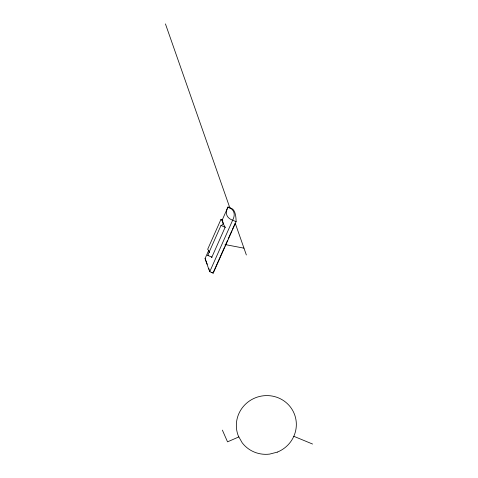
<?xml version="1.0" encoding="UTF-8"?>
<svg xmlns="http://www.w3.org/2000/svg" width="478" height="478" viewBox="0 0 478 478"><rect width="100%" height="100%" fill="white"/><g stroke="black" fill="none" stroke-linecap="round" stroke-linejoin="round"><path stroke-width="0.72" d="M222.629 219.922L222.605 220.185A175.468 29.761 24 0 0 224.929 226.829L225.174 227.199L211.754 257.385L211.503 257.009M222.82 220.185L220.961 219.384L207.661 249.295A59.834 10.152 24 0 1 209.531 252.109M227.313 208.533L228 207.01L231.477 208.444A175.468 27.27 -67.6 0 1 236.114 221.678L213.23 273.129L209.752 271.695L208.958 269.556A124.692 1.141 68.5 0 1 205.086 258.496L208.731 250.335M222.282 219.874L228 207.01L229.446 207.673M212.035 257.236L207.691 255.371L220.991 225.461A59.834 10.152 24 0 0 220.961 219.384M213.636 271.629L224.254 247.753M224.863 246.391L227.594 240.249M228.197 238.886L231.836 230.701M232.445 229.338L235.176 223.196M205.086 258.508L205.713 260.056M238.851 436.922L227.534 441.845L222.378 430.122M225.024 244.545L243.971 248.166M236.114 221.678L231.185 219.581A124.692 28.656 -22.1 0 1 227.301 208.539M293.821 436.3L312.564 444.038M220.991 225.461L225.335 227.325M165.436 23.9L230.073 208.48M235.254 223.274L246.355 254.977M208.324 255.15A59.834 10.152 24 0 1 207.691 255.371M229.476 207.661A125.887 28.925 -22.1 0 1 232.643 220.239L209.752 271.695A125.887 1.153 68.5 0 0 209.74 271.396M213.23 273.129A175.468 27.27 -67.6 0 1 211.874 272.269M205.928 260.618A125.887 1.153 68.5 0 1 206.645 262.565M206.872 263.169A125.887 1.153 68.5 0 1 207.291 264.322M208.79 268.481A125.887 1.153 68.5 0 1 209.137 269.496M209.412 270.321A125.887 1.153 68.5 0 1 209.615 270.954M209.412 252.36A175.468 29.761 24 0 1 209.227 251.332M277.252 452.14L269.646 454.1A30.09 29.283 -19.3 0 1 242.167 442.759L238.391 436.103A30.09 29.283 -19.3 0 1 255.431 397.786A30.09 29.283 -19.3 0 1 294.293 413.823A30.09 29.283 -19.3 0 1 277.252 452.14"/></g></svg>
